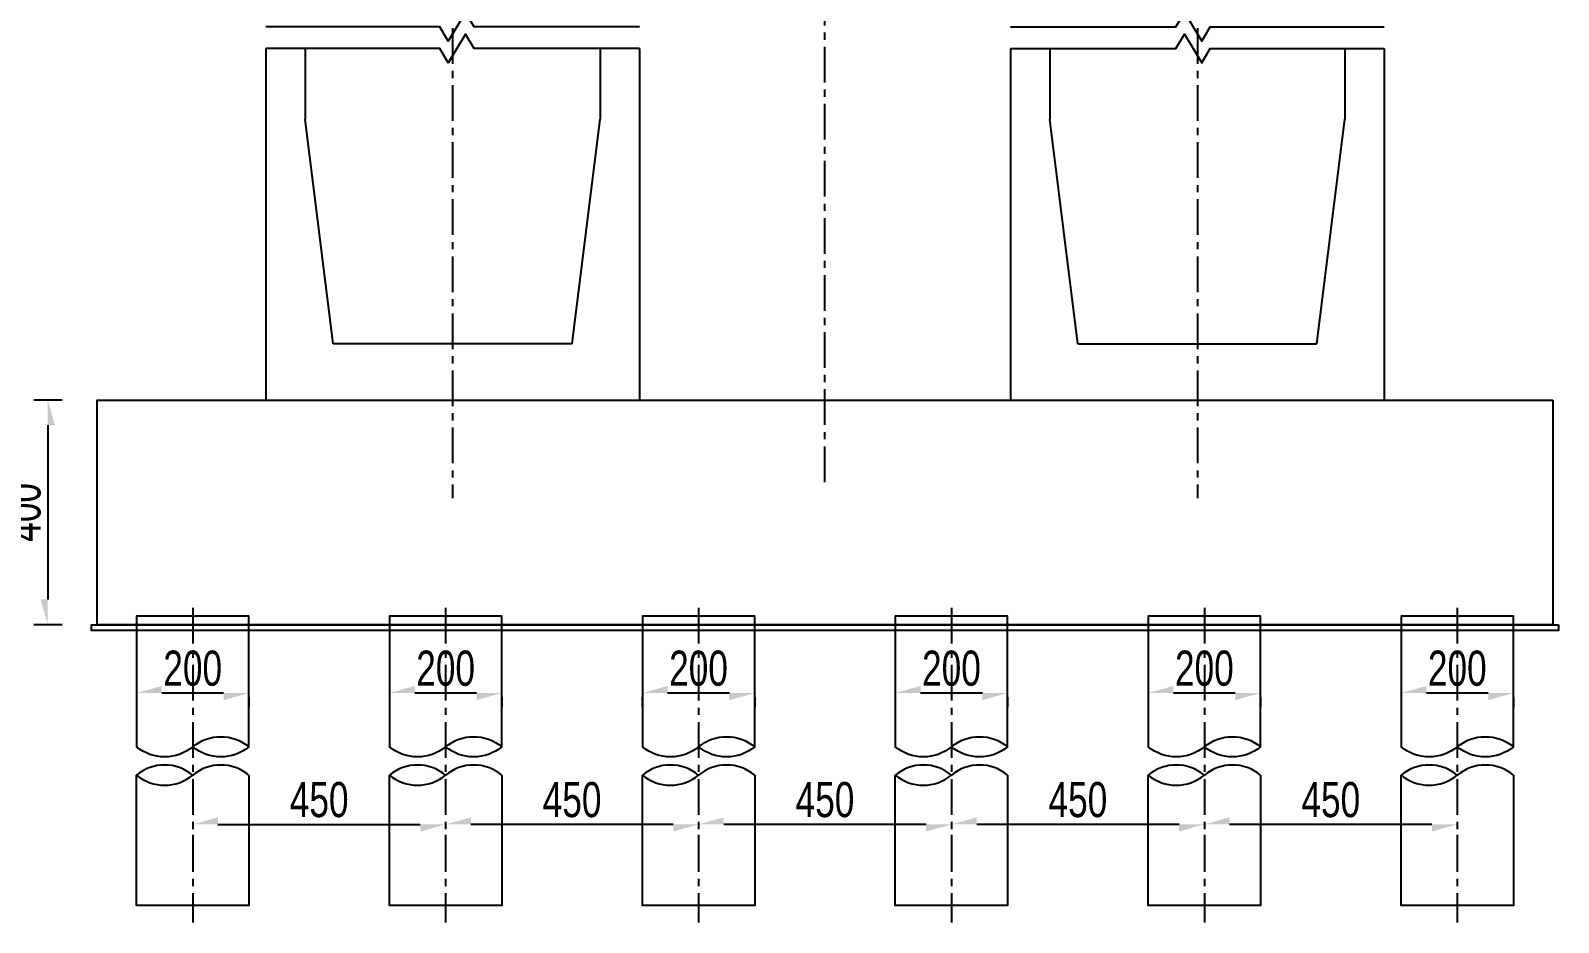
# Model space of a CAD drawing. Header units: millimetres. Extents: x 465729 to 466910, y 3671885 to 3673357.
# Drawn here: x 466882.33 to 466909.52, y 3673250.03 to 3673265.91 of the extents above; entities that cross this region are included whole.
import ezdxf

# ---------------------------------------------------------------- set-up
doc = ezdxf.new("R2010")
doc.units = ezdxf.units.MM
doc.header["$LTSCALE"] = 0.2
doc.linetypes.add('CENTER', pattern=[50.8, 31.75, -6.35, 6.35, -6.35])
for name, color, linetype in [('折断线', 7, 'Continuous'), ('桥梁横断面', 3, 'Continuous'), ('横断面(基础)', 7, 'Continuous'), ('横断面(墩台身)', 7, 'Continuous')]:
    doc.layers.add(name, color=color, linetype=linetype)
doc.styles.add('BOM_Font', font='enTxt.shx', dxfattribs={"width": 0.75, "bigfont": 'hzTxt.shx'})
doc.dimstyles.new('BOM_Dim', dxfattribs={"dimscale": 0.1, "dimtxt": 2.5, "dimasz": 1.8, "dimexe": 1, "dimexo": 3, "dimgap": 0, "dimtad": 1, "dimdec": 1, "dimlfac": 100, "dimzin": 9, "dimdsep": 46, "dimtxsty": 'BOM_Font', "dimblk": 'ArrHalf', "dimblk1": 'ArrHalf', "dimblk2": 'ArrHalf', "dimcen": 0.5, "dimclrd": 7, "dimclre": 7, "dimclrt": 7, "dimaunit": 1, "dimadec": 0, "dimazin": 2, "dimtfac": 1, "dimtdec": 1, "dimtofl": 0, "dimtmove": 2, "dimatfit": 3, "dimfxl": 1, "dimtolj": 1, "dimtzin": 0, "dimarcsym": 0})

# ---------------------------------------------------------------- blocks, each defined once
blk = doc.blocks.new('ArrHalf')
at = {"linetype": 'Continuous'}
blk.add_hatch(color=0, dxfattribs=at).paths.add_polyline_path([(-1, 0), (-1, -0.28), (0, 0)])
blk = doc.blocks.new('*D164')
at = {"layer": 'Defpoints', "color": 0, "linetype": 'Continuous', "transparency": 16777216}
for p in [(466906.717, 3673254.663), (466908.717, 3673254.663), (466906.717, 3673254.113)]:
    blk.add_point(p, dxfattribs=at)
at = {"layer": '桥梁横断面', "color": 7, "linetype": 'Continuous', "lineweight": -2, "transparency": 16777216}
for p, q in [((466908.267, 3673254.113), (466907.167, 3673254.113)), ((466906.717, 3673254.038), (466906.717, 3673253.863)), ((466908.717, 3673254.038), (466908.717, 3673253.863))]:
    blk.add_line(p, q, dxfattribs=at)
at = {"layer": '桥梁横断面', "color": 7, "linetype": 'Continuous', "lineweight": -2, "transparency": 16777216, "xscale": 0.45, "yscale": 0.45, "zscale": 0.45, "rotation": 180}
blk.add_blockref('ArrHalf', (466906.717, 3673254.113), dxfattribs=at)
at = {"layer": '桥梁横断面', "color": 7, "linetype": 'Continuous', "lineweight": -2, "transparency": 16777216, "xscale": 0.45, "yscale": 0.45, "zscale": 0.45}
blk.add_blockref('ArrHalf', (466908.717, 3673254.113), dxfattribs=at)
at = {"layer": '桥梁横断面', "color": 7, "linetype": 'Continuous', "transparency": 16777216, "insert": (466907.717, 3673254.551), "char_height": 0.625, "attachment_point": 5, "style": 'BOM_Font'}
blk.add_mtext('\\A1;200', dxfattribs=at)
blk = doc.blocks.new('*D165')
at = {"layer": 'Defpoints', "color": 0, "linetype": 'Continuous', "transparency": 16777216}
for p in [(466893.217, 3673254.663), (466895.217, 3673254.663), (466893.217, 3673254.113)]:
    blk.add_point(p, dxfattribs=at)
at = {"layer": '桥梁横断面', "color": 7, "linetype": 'Continuous', "lineweight": -2, "transparency": 16777216}
for p, q in [((466894.767, 3673254.113), (466893.667, 3673254.113)), ((466893.217, 3673254.038), (466893.217, 3673253.863)), ((466895.217, 3673254.038), (466895.217, 3673253.863))]:
    blk.add_line(p, q, dxfattribs=at)
at = {"layer": '桥梁横断面', "color": 7, "linetype": 'Continuous', "lineweight": -2, "transparency": 16777216, "xscale": 0.45, "yscale": 0.45, "zscale": 0.45, "rotation": 180}
blk.add_blockref('ArrHalf', (466893.217, 3673254.113), dxfattribs=at)
at = {"layer": '桥梁横断面', "color": 7, "linetype": 'Continuous', "lineweight": -2, "transparency": 16777216, "xscale": 0.45, "yscale": 0.45, "zscale": 0.45}
blk.add_blockref('ArrHalf', (466895.217, 3673254.113), dxfattribs=at)
at = {"layer": '桥梁横断面', "color": 7, "linetype": 'Continuous', "transparency": 16777216, "insert": (466894.217, 3673254.551), "char_height": 0.625, "attachment_point": 5, "style": 'BOM_Font'}
blk.add_mtext('\\A1;200', dxfattribs=at)
blk = doc.blocks.new('*D166')
at = {"layer": 'Defpoints', "color": 0, "linetype": 'Continuous', "transparency": 16777216}
for p in [(466884.217, 3673254.663), (466886.217, 3673254.663), (466884.217, 3673254.113)]:
    blk.add_point(p, dxfattribs=at)
at = {"layer": '桥梁横断面', "color": 7, "linetype": 'Continuous', "lineweight": -2, "transparency": 16777216}
for p, q in [((466885.767, 3673254.113), (466884.667, 3673254.113)), ((466884.217, 3673254.038), (466884.217, 3673253.863)), ((466886.217, 3673254.038), (466886.217, 3673253.863))]:
    blk.add_line(p, q, dxfattribs=at)
at = {"layer": '桥梁横断面', "color": 7, "linetype": 'Continuous', "lineweight": -2, "transparency": 16777216, "xscale": 0.45, "yscale": 0.45, "zscale": 0.45, "rotation": 180}
blk.add_blockref('ArrHalf', (466884.217, 3673254.113), dxfattribs=at)
at = {"layer": '桥梁横断面', "color": 7, "linetype": 'Continuous', "lineweight": -2, "transparency": 16777216, "xscale": 0.45, "yscale": 0.45, "zscale": 0.45}
blk.add_blockref('ArrHalf', (466886.217, 3673254.113), dxfattribs=at)
at = {"layer": '桥梁横断面', "color": 7, "linetype": 'Continuous', "transparency": 16777216, "insert": (466885.217, 3673254.551), "char_height": 0.625, "attachment_point": 5, "style": 'BOM_Font'}
blk.add_mtext('\\A1;200', dxfattribs=at)
blk = doc.blocks.new('*D167')
at = {"layer": 'Defpoints', "color": 0, "linetype": 'Continuous', "transparency": 16777216}
for p in [(466885.217, 3673252.216), (466889.717, 3673252.216), (466889.717, 3673251.774)]:
    blk.add_point(p, dxfattribs=at)
at = {"layer": '桥梁横断面', "color": 7, "linetype": 'Continuous', "lineweight": -2, "transparency": 16777216}
for p, q in [((466885.667, 3673251.774), (466889.267, 3673251.774)), ((466885.217, 3673251.591), (466885.217, 3673251.524)), ((466889.717, 3673251.591), (466889.717, 3673251.524))]:
    blk.add_line(p, q, dxfattribs=at)
at = {"layer": '桥梁横断面', "color": 7, "linetype": 'Continuous', "lineweight": -2, "transparency": 16777216, "xscale": 0.45, "yscale": 0.45, "zscale": 0.45, "rotation": 180}
blk.add_blockref('ArrHalf', (466885.217, 3673251.774), dxfattribs=at)
at = {"layer": '桥梁横断面', "color": 7, "linetype": 'Continuous', "lineweight": -2, "transparency": 16777216, "xscale": 0.45, "yscale": 0.45, "zscale": 0.45}
blk.add_blockref('ArrHalf', (466889.717, 3673251.774), dxfattribs=at)
at = {"layer": '桥梁横断面', "color": 7, "linetype": 'Continuous', "transparency": 16777216, "insert": (466887.467, 3673252.212), "char_height": 0.625, "attachment_point": 5, "style": 'BOM_Font'}
blk.add_mtext('\\A1;450', dxfattribs=at)
blk = doc.blocks.new('*D168')
at = {"layer": 'Defpoints', "color": 0, "linetype": 'Continuous', "transparency": 16777216}
for p in [(466888.717, 3673254.663), (466890.717, 3673254.663), (466888.717, 3673254.113)]:
    blk.add_point(p, dxfattribs=at)
at = {"layer": '桥梁横断面', "color": 7, "linetype": 'Continuous', "lineweight": -2, "transparency": 16777216}
for p, q in [((466890.267, 3673254.113), (466889.167, 3673254.113)), ((466888.717, 3673254.038), (466888.717, 3673253.863)), ((466890.717, 3673254.038), (466890.717, 3673253.863))]:
    blk.add_line(p, q, dxfattribs=at)
at = {"layer": '桥梁横断面', "color": 7, "linetype": 'Continuous', "lineweight": -2, "transparency": 16777216, "xscale": 0.45, "yscale": 0.45, "zscale": 0.45, "rotation": 180}
blk.add_blockref('ArrHalf', (466888.717, 3673254.113), dxfattribs=at)
at = {"layer": '桥梁横断面', "color": 7, "linetype": 'Continuous', "lineweight": -2, "transparency": 16777216, "xscale": 0.45, "yscale": 0.45, "zscale": 0.45}
blk.add_blockref('ArrHalf', (466890.717, 3673254.113), dxfattribs=at)
at = {"layer": '桥梁横断面', "color": 7, "linetype": 'Continuous', "transparency": 16777216, "insert": (466889.717, 3673254.551), "char_height": 0.625, "attachment_point": 5, "style": 'BOM_Font'}
blk.add_mtext('\\A1;200', dxfattribs=at)
blk = doc.blocks.new('*D169')
at = {"layer": 'Defpoints', "color": 0, "linetype": 'Continuous', "transparency": 16777216}
for p in [(466889.717, 3673252.216), (466894.217, 3673252.216), (466889.717, 3673251.774)]:
    blk.add_point(p, dxfattribs=at)
at = {"layer": '桥梁横断面', "color": 7, "linetype": 'Continuous', "lineweight": -2, "transparency": 16777216}
for p, q in [((466893.767, 3673251.774), (466890.167, 3673251.774)), ((466889.717, 3673251.591), (466889.717, 3673251.524)), ((466894.217, 3673251.591), (466894.217, 3673251.524))]:
    blk.add_line(p, q, dxfattribs=at)
at = {"layer": '桥梁横断面', "color": 7, "linetype": 'Continuous', "lineweight": -2, "transparency": 16777216, "xscale": 0.45, "yscale": 0.45, "zscale": 0.45, "rotation": 180}
blk.add_blockref('ArrHalf', (466889.717, 3673251.774), dxfattribs=at)
at = {"layer": '桥梁横断面', "color": 7, "linetype": 'Continuous', "lineweight": -2, "transparency": 16777216, "xscale": 0.45, "yscale": 0.45, "zscale": 0.45}
blk.add_blockref('ArrHalf', (466894.217, 3673251.774), dxfattribs=at)
at = {"layer": '桥梁横断面', "color": 7, "linetype": 'Continuous', "transparency": 16777216, "insert": (466891.967, 3673252.212), "char_height": 0.625, "attachment_point": 5, "style": 'BOM_Font'}
blk.add_mtext('\\A1;450', dxfattribs=at)
blk = doc.blocks.new('*D170')
at = {"layer": 'Defpoints', "color": 0, "linetype": 'Continuous', "transparency": 16777216}
for p in [(466897.717, 3673254.663), (466899.717, 3673254.663), (466897.717, 3673254.113)]:
    blk.add_point(p, dxfattribs=at)
at = {"layer": '桥梁横断面', "color": 7, "linetype": 'Continuous', "lineweight": -2, "transparency": 16777216}
for p, q in [((466899.267, 3673254.113), (466898.167, 3673254.113)), ((466897.717, 3673254.038), (466897.717, 3673253.863)), ((466899.717, 3673254.038), (466899.717, 3673253.863))]:
    blk.add_line(p, q, dxfattribs=at)
at = {"layer": '桥梁横断面', "color": 7, "linetype": 'Continuous', "lineweight": -2, "transparency": 16777216, "xscale": 0.45, "yscale": 0.45, "zscale": 0.45, "rotation": 180}
blk.add_blockref('ArrHalf', (466897.717, 3673254.113), dxfattribs=at)
at = {"layer": '桥梁横断面', "color": 7, "linetype": 'Continuous', "lineweight": -2, "transparency": 16777216, "xscale": 0.45, "yscale": 0.45, "zscale": 0.45}
blk.add_blockref('ArrHalf', (466899.717, 3673254.113), dxfattribs=at)
at = {"layer": '桥梁横断面', "color": 7, "linetype": 'Continuous', "transparency": 16777216, "insert": (466898.717, 3673254.551), "char_height": 0.625, "attachment_point": 5, "style": 'BOM_Font'}
blk.add_mtext('\\A1;200', dxfattribs=at)
blk = doc.blocks.new('*D171')
at = {"layer": 'Defpoints', "color": 0, "linetype": 'Continuous', "transparency": 16777216}
for p in [(466894.217, 3673252.216), (466898.717, 3673252.216), (466894.217, 3673251.774)]:
    blk.add_point(p, dxfattribs=at)
at = {"layer": '桥梁横断面', "color": 7, "linetype": 'Continuous', "lineweight": -2, "transparency": 16777216}
for p, q in [((466898.267, 3673251.774), (466894.667, 3673251.774)), ((466894.217, 3673251.591), (466894.217, 3673251.524)), ((466898.717, 3673251.591), (466898.717, 3673251.524))]:
    blk.add_line(p, q, dxfattribs=at)
at = {"layer": '桥梁横断面', "color": 7, "linetype": 'Continuous', "lineweight": -2, "transparency": 16777216, "xscale": 0.45, "yscale": 0.45, "zscale": 0.45, "rotation": 180}
blk.add_blockref('ArrHalf', (466894.217, 3673251.774), dxfattribs=at)
at = {"layer": '桥梁横断面', "color": 7, "linetype": 'Continuous', "lineweight": -2, "transparency": 16777216, "xscale": 0.45, "yscale": 0.45, "zscale": 0.45}
blk.add_blockref('ArrHalf', (466898.717, 3673251.774), dxfattribs=at)
at = {"layer": '桥梁横断面', "color": 7, "linetype": 'Continuous', "transparency": 16777216, "insert": (466896.467, 3673252.212), "char_height": 0.625, "attachment_point": 5, "style": 'BOM_Font'}
blk.add_mtext('\\A1;450', dxfattribs=at)
blk = doc.blocks.new('*D172')
at = {"layer": 'Defpoints', "color": 0, "linetype": 'Continuous', "transparency": 16777216}
for p in [(466902.217, 3673254.663), (466904.217, 3673254.663), (466902.217, 3673254.113)]:
    blk.add_point(p, dxfattribs=at)
at = {"layer": '桥梁横断面', "color": 7, "linetype": 'Continuous', "lineweight": -2, "transparency": 16777216}
for p, q in [((466903.767, 3673254.113), (466902.667, 3673254.113)), ((466902.217, 3673254.038), (466902.217, 3673253.863)), ((466904.217, 3673254.038), (466904.217, 3673253.863))]:
    blk.add_line(p, q, dxfattribs=at)
at = {"layer": '桥梁横断面', "color": 7, "linetype": 'Continuous', "lineweight": -2, "transparency": 16777216, "xscale": 0.45, "yscale": 0.45, "zscale": 0.45, "rotation": 180}
blk.add_blockref('ArrHalf', (466902.217, 3673254.113), dxfattribs=at)
at = {"layer": '桥梁横断面', "color": 7, "linetype": 'Continuous', "lineweight": -2, "transparency": 16777216, "xscale": 0.45, "yscale": 0.45, "zscale": 0.45}
blk.add_blockref('ArrHalf', (466904.217, 3673254.113), dxfattribs=at)
at = {"layer": '桥梁横断面', "color": 7, "linetype": 'Continuous', "transparency": 16777216, "insert": (466903.217, 3673254.551), "char_height": 0.625, "attachment_point": 5, "style": 'BOM_Font'}
blk.add_mtext('\\A1;200', dxfattribs=at)
blk = doc.blocks.new('*D173')
at = {"layer": 'Defpoints', "color": 0, "linetype": 'Continuous', "transparency": 16777216}
for p in [(466898.717, 3673252.216), (466903.217, 3673252.216), (466898.717, 3673251.774)]:
    blk.add_point(p, dxfattribs=at)
at = {"layer": '桥梁横断面', "color": 7, "linetype": 'Continuous', "lineweight": -2, "transparency": 16777216}
for p, q in [((466902.767, 3673251.774), (466899.167, 3673251.774)), ((466898.717, 3673251.591), (466898.717, 3673251.524)), ((466903.217, 3673251.591), (466903.217, 3673251.524))]:
    blk.add_line(p, q, dxfattribs=at)
at = {"layer": '桥梁横断面', "color": 7, "linetype": 'Continuous', "lineweight": -2, "transparency": 16777216, "xscale": 0.45, "yscale": 0.45, "zscale": 0.45, "rotation": 180}
blk.add_blockref('ArrHalf', (466898.717, 3673251.774), dxfattribs=at)
at = {"layer": '桥梁横断面', "color": 7, "linetype": 'Continuous', "lineweight": -2, "transparency": 16777216, "xscale": 0.45, "yscale": 0.45, "zscale": 0.45}
blk.add_blockref('ArrHalf', (466903.217, 3673251.774), dxfattribs=at)
at = {"layer": '桥梁横断面', "color": 7, "linetype": 'Continuous', "transparency": 16777216, "insert": (466900.967, 3673252.212), "char_height": 0.625, "attachment_point": 5, "style": 'BOM_Font'}
blk.add_mtext('\\A1;450', dxfattribs=at)
blk = doc.blocks.new('*D174')
at = {"layer": 'Defpoints', "color": 0, "linetype": 'Continuous', "transparency": 16777216}
for p in [(466903.217, 3673252.216), (466907.717, 3673252.216), (466903.217, 3673251.774)]:
    blk.add_point(p, dxfattribs=at)
at = {"layer": '桥梁横断面', "color": 7, "linetype": 'Continuous', "lineweight": -2, "transparency": 16777216}
for p, q in [((466907.267, 3673251.774), (466903.667, 3673251.774)), ((466903.217, 3673251.591), (466903.217, 3673251.524)), ((466907.717, 3673251.591), (466907.717, 3673251.524))]:
    blk.add_line(p, q, dxfattribs=at)
at = {"layer": '桥梁横断面', "color": 7, "linetype": 'Continuous', "lineweight": -2, "transparency": 16777216, "xscale": 0.45, "yscale": 0.45, "zscale": 0.45, "rotation": 180}
blk.add_blockref('ArrHalf', (466903.217, 3673251.774), dxfattribs=at)
at = {"layer": '桥梁横断面', "color": 7, "linetype": 'Continuous', "lineweight": -2, "transparency": 16777216, "xscale": 0.45, "yscale": 0.45, "zscale": 0.45}
blk.add_blockref('ArrHalf', (466907.717, 3673251.774), dxfattribs=at)
at = {"layer": '桥梁横断面', "color": 7, "linetype": 'Continuous', "transparency": 16777216, "insert": (466905.467, 3673252.212), "char_height": 0.625, "attachment_point": 5, "style": 'BOM_Font'}
blk.add_mtext('\\A1;450', dxfattribs=at)
blk = doc.blocks.new('*D177')
at = {"layer": 'Defpoints', "color": 0, "linetype": 'Continuous', "transparency": 16777216}
for p in [(466883.517, 3673259.329), (466882.639, 3673255.329), (466883.517, 3673255.329)]:
    blk.add_point(p, dxfattribs=at)
at = {"layer": '桥梁横断面', "color": 7, "linetype": 'Continuous', "lineweight": -2, "transparency": 16777216}
for p, q in [((466882.892, 3673259.329), (466882.389, 3673259.329)), ((466882.639, 3673258.879), (466882.639, 3673255.779)), ((466882.892, 3673255.329), (466882.389, 3673255.329))]:
    blk.add_line(p, q, dxfattribs=at)
at = {"layer": '桥梁横断面', "color": 7, "linetype": 'Continuous', "lineweight": -2, "transparency": 16777216, "xscale": 0.45, "yscale": 0.45, "zscale": 0.45}
for p, rotation in [((466882.639, 3673259.329), 90), ((466882.639, 3673255.329), 270)]:
    blk.add_blockref('ArrHalf', p, dxfattribs=dict(at, rotation=rotation))
at = {"layer": '桥梁横断面', "color": 7, "linetype": 'Continuous', "transparency": 16777216, "insert": (466882.202, 3673257.329), "char_height": 0.625, "attachment_point": 5, "rotation": 90, "style": 'BOM_Font'}
blk.add_mtext('\\A1;400', dxfattribs=at)

msp = doc.modelspace()

# ---------------------------------------------------------------- linework, layer by layer
at = {"layer": '折断线', "color": 7, "linetype": 'Continuous', "ltscale": 0.5}
for points in [[(466893.1672, 3673265.974), (466890.2232, 3673265.974), (466890.0702, 3673266.229), (466889.7642, 3673265.719), (466889.6112, 3673265.974), (466886.5172, 3673265.974)], [(466899.7672, 3673265.974), (466902.7112, 3673265.974), (466902.8642, 3673266.229), (466903.1702, 3673265.719), (466903.3232, 3673265.974), (466906.4172, 3673265.974)], [(466893.1672, 3673265.5844), (466890.2232, 3673265.5844), (466890.0702, 3673265.8394), (466889.7642, 3673265.3294), (466889.6112, 3673265.5844), (466886.5172, 3673265.5844)], [(466899.7672, 3673265.5844), (466902.7112, 3673265.5844), (466902.8642, 3673265.8394), (466903.1702, 3673265.3294), (466903.3232, 3673265.5844), (466906.4172, 3673265.5844)]]:
    msp.add_lwpolyline(points, dxfattribs=at)
for points in [[(466885.2172, 3673253.1557, -0.36), (466886.2172, 3673253.1557, -0.36), (466885.2172, 3673253.1557, -0.36), (466884.2172, 3673253.1557)], [(466889.7172, 3673253.1557, -0.36), (466890.7172, 3673253.1557, -0.36), (466889.7172, 3673253.1557, -0.36), (466888.7172, 3673253.1557)], [(466894.2172, 3673253.1557, -0.36), (466895.2172, 3673253.1557, -0.36), (466894.2172, 3673253.1557, -0.36), (466893.2172, 3673253.1557)], [(466898.7172, 3673253.1557, -0.36), (466899.7172, 3673253.1557, -0.36), (466898.7172, 3673253.1557, -0.36), (466897.7172, 3673253.1557)], [(466903.2172, 3673253.1557, -0.36), (466904.2172, 3673253.1557, -0.36), (466903.2172, 3673253.1557, -0.36), (466902.2172, 3673253.1557)], [(466907.7172, 3673253.1557, -0.36), (466908.7172, 3673253.1557, -0.36), (466907.7172, 3673253.1557, -0.36), (466906.7172, 3673253.1557)], [(466886.2172, 3673252.6517, 0.36), (466885.2172, 3673252.6517, 0.36), (466884.2172, 3673252.6517, 0.36), (466885.2172, 3673252.6517)], [(466890.7172, 3673252.6517, 0.36), (466889.7172, 3673252.6517, 0.36), (466888.7172, 3673252.6517, 0.36), (466889.7172, 3673252.6517)], [(466895.2172, 3673252.6517, 0.36), (466894.2172, 3673252.6517, 0.36), (466893.2172, 3673252.6517, 0.36), (466894.2172, 3673252.6517)], [(466899.7172, 3673252.6517, 0.36), (466898.7172, 3673252.6517, 0.36), (466897.7172, 3673252.6517, 0.36), (466898.7172, 3673252.6517)], [(466904.2172, 3673252.6517, 0.36), (466903.2172, 3673252.6517, 0.36), (466902.2172, 3673252.6517, 0.36), (466903.2172, 3673252.6517)], [(466908.7172, 3673252.6517, 0.36), (466907.7172, 3673252.6517, 0.36), (466906.7172, 3673252.6517, 0.36), (466907.7172, 3673252.6517)]]:
    msp.add_lwpolyline(points, format="xyb", dxfattribs=at)
at = {"layer": '桥梁横断面', "color": 7, "linetype": 'CENTER', "ltscale": 0.1}
msp.add_line((466896.4672, 3673257.8696), (466896.4672, 3673282.0018), dxfattribs=at)
at = {"layer": '横断面(基础)', "color": 7, "linetype": 'CENTER', "ltscale": 0.1}
for p, q in [((466889.8422, 3673272.0468), (466889.8422, 3673257.5806)), ((466903.0922, 3673272.0468), (466903.0922, 3673257.5806)), ((466885.2172, 3673255.6287), (466885.2172, 3673250.0287)), ((466889.7172, 3673255.6287), (466889.7172, 3673250.0287)), ((466894.2172, 3673255.6287), (466894.2172, 3673250.0287)), ((466898.7172, 3673255.6287), (466898.7172, 3673250.0287)), ((466903.2172, 3673255.6287), (466903.2172, 3673250.0287)), ((466907.7172, 3673255.6287), (466907.7172, 3673250.0287))]:
    msp.add_line(p, q, dxfattribs=at)
at = {"layer": '横断面(基础)', "color": 2, "linetype": 'Continuous', "ltscale": 0.5}
for points in [[(466909.4172, 3673259.3287), (466909.4172, 3673255.3287), (466883.5172, 3673255.3287), (466883.5172, 3673259.3287)], [(466909.5172, 3673255.3287), (466909.5172, 3673255.2287), (466883.4172, 3673255.2287), (466883.4172, 3673255.3287)]]:
    msp.add_lwpolyline(points, close=True, dxfattribs=at)
for points in [[(466886.2172, 3673253.1557), (466886.2172, 3673255.4787), (466884.2172, 3673255.4787), (466884.2172, 3673253.1557)], [(466890.7172, 3673253.1557), (466890.7172, 3673255.4787), (466888.7172, 3673255.4787), (466888.7172, 3673253.1557)], [(466895.2172, 3673253.1557), (466895.2172, 3673255.4787), (466893.2172, 3673255.4787), (466893.2172, 3673253.1557)], [(466899.7172, 3673253.1557), (466899.7172, 3673255.4787), (466897.7172, 3673255.4787), (466897.7172, 3673253.1557)], [(466904.2172, 3673253.1557), (466904.2172, 3673255.4787), (466902.2172, 3673255.4787), (466902.2172, 3673253.1557)], [(466908.7172, 3673253.1557), (466908.7172, 3673255.4787), (466906.7172, 3673255.4787), (466906.7172, 3673253.1557)], [(466886.2172, 3673252.6517), (466886.2172, 3673250.3287), (466884.2172, 3673250.3287), (466884.2172, 3673252.6517)], [(466890.7172, 3673252.6517), (466890.7172, 3673250.3287), (466888.7172, 3673250.3287), (466888.7172, 3673252.6517)], [(466895.2172, 3673252.6517), (466895.2172, 3673250.3287), (466893.2172, 3673250.3287), (466893.2172, 3673252.6517)], [(466899.7172, 3673252.6517), (466899.7172, 3673250.3287), (466897.7172, 3673250.3287), (466897.7172, 3673252.6517)], [(466904.2172, 3673252.6517), (466904.2172, 3673250.3287), (466902.2172, 3673250.3287), (466902.2172, 3673252.6517)], [(466908.7172, 3673252.6517), (466908.7172, 3673250.3287), (466906.7172, 3673250.3287), (466906.7172, 3673252.6517)]]:
    msp.add_lwpolyline(points, dxfattribs=at)
at = {"layer": '横断面(墩台身)', "color": 3, "linetype": 'Continuous', "ltscale": 0.5}
for p, q in [((466886.5172, 3673265.5844), (466886.5172, 3673259.3287)), ((466887.2172, 3673265.5844), (466887.2172, 3673264.3287)), ((466892.4672, 3673265.5844), (466892.4672, 3673264.3287)), ((466893.1672, 3673265.5844), (466893.1672, 3673259.3287)), ((466899.7672, 3673265.5844), (466899.7672, 3673259.3287)), ((466900.4672, 3673265.5844), (466900.4672, 3673264.3287)), ((466905.7172, 3673265.5844), (466905.7172, 3673264.3287)), ((466906.4172, 3673265.5844), (466906.4172, 3673259.3287)), ((466887.7172, 3673260.3287), (466887.2172, 3673264.3287)), ((466891.9672, 3673260.3287), (466892.4672, 3673264.3287)), ((466900.9672, 3673260.3287), (466900.4672, 3673264.3287)), ((466905.2172, 3673260.3287), (466905.7172, 3673264.3287)), ((466891.9672, 3673260.3287), (466887.7172, 3673260.3287)), ((466900.9672, 3673260.3287), (466905.2172, 3673260.3287))]:
    msp.add_line(p, q, dxfattribs=at)

# ---------------------------------------------------------------- dimensions: what is measured, and where the dimension line sits
at = {"layer": '桥梁横断面', "color": 7, "linetype": 'Continuous'}
for base, p1, p2, angle, picture, middle in [((466882.6391, 3673255.3287), (466883.5172, 3673259.3287), (466883.5172, 3673255.3287), 90, '*D177', (466882.2016, 3673257.3287)), ((466884.2172, 3673254.1135), (466886.2172, 3673254.6631), (466884.2172, 3673254.6631), 180, '*D166', (466885.2172, 3673254.551)), ((466888.7172, 3673254.1135), (466890.7172, 3673254.6631), (466888.7172, 3673254.6631), 180, '*D168', (466889.7172, 3673254.551)), ((466893.2172, 3673254.1135), (466895.2172, 3673254.6631), (466893.2172, 3673254.6631), 180, '*D165', (466894.2172, 3673254.551)), ((466897.7172, 3673254.1135), (466899.7172, 3673254.6631), (466897.7172, 3673254.6631), 180, '*D170', (466898.7172, 3673254.551)), ((466902.2172, 3673254.1135), (466904.2172, 3673254.6631), (466902.2172, 3673254.6631), 180, '*D172', (466903.2172, 3673254.551)), ((466906.7172, 3673254.1135), (466908.7172, 3673254.6631), (466906.7172, 3673254.6631), 180, '*D164', (466907.7172, 3673254.551)), ((466889.7172, 3673251.7743), (466894.2172, 3673252.2161), (466889.7172, 3673252.2161), 180, '*D169', (466891.9672, 3673252.2118)), ((466894.2172, 3673251.7743), (466898.7172, 3673252.2161), (466894.2172, 3673252.2161), 180, '*D171', (466896.4672, 3673252.2118)), ((466898.7172, 3673251.7743), (466903.2172, 3673252.2161), (466898.7172, 3673252.2161), 180, '*D173', (466900.9672, 3673252.2118)), ((466903.2172, 3673251.7743), (466907.7172, 3673252.2161), (466903.2172, 3673252.2161), 180, '*D174', (466905.4672, 3673252.2118))]:
    dim = msp.add_linear_dim(base=base, p1=p1, p2=p2, angle=angle, dimstyle='BOM_Dim', override={"dimscale": 0.25, "dimexo": 2.5, "dimgap": 0.5, "dimpost": '<>', "dimtix": 1}, dxfattribs=at)
    dim.commit()
    dim.dimension.update_dxf_attribs({"geometry": picture, "text_midpoint": middle})
dim = msp.add_linear_dim(base=(466889.7172, 3673251.7743), p1=(466885.2172, 3673252.2161), p2=(466889.7172, 3673252.2161), dimstyle='BOM_Dim', override={"dimscale": 0.25, "dimexo": 2.5, "dimgap": 0.5, "dimpost": '<>', "dimtix": 1}, dxfattribs=at)
dim.commit()
dim.dimension.update_dxf_attribs({"geometry": '*D167', "text_midpoint": (466887.4672, 3673252.2118)})

doc.saveas('drawing.dxf')
